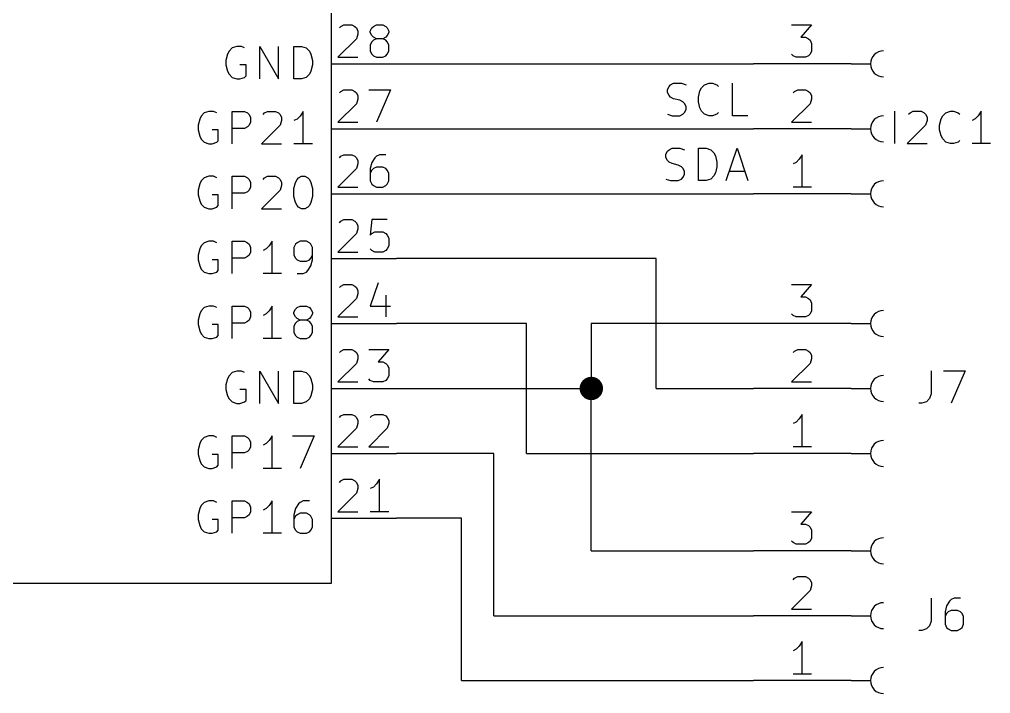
# Model space of a CAD drawing. Extents: x 4.17 to 7.23, y -4.62 to -2.02.
# Drawn here: x 5.719 to 7.215, y -4.57 to -3.532 of the extents above; entities that cross this region are included whole.
import ezdxf

# ---------------------------------------------------------------- set-up
doc = ezdxf.new("R2010")
doc.units = 0
doc.header["$MEASUREMENT"] = 0
doc.layers.add('BLACK', color=7, linetype='CONTINUOUS')

msp = doc.modelspace()

# ---------------------------------------------------------------- linework, layer by layer
at = {"layer": 'BLACK', "linetype": 'CONTINUOUS'}
for p, q in [((6.2, -4.4), (6.2, -2.25)), ((6.2119, -3.5446), (6.2143, -3.5423)), ((6.2143, -3.5423), (6.219, -3.5399)), ((6.219, -3.5399), (6.231, -3.5399)), ((6.231, -3.5399), (6.2357, -3.5423)), ((6.2357, -3.5423), (6.2381, -3.5446)), ((6.2381, -3.5446), (6.2405, -3.5494)), ((6.2595, -3.5494), (6.2619, -3.5446)), ((6.2619, -3.5446), (6.2643, -3.5423)), ((6.2643, -3.5423), (6.269, -3.5399)), ((6.269, -3.5399), (6.2786, -3.5399)), ((6.2786, -3.5399), (6.2833, -3.5423)), ((6.2833, -3.5423), (6.2857, -3.5446)), ((6.2857, -3.5446), (6.2881, -3.5494)), ((6.9083, -3.5399), (6.9393, -3.5399)), ((6.9393, -3.5399), (6.9226, -3.5589)), ((6.2405, -3.5542), (6.2381, -3.5613)), ((6.2405, -3.5494), (6.2405, -3.5542)), ((6.2595, -3.5518), (6.2595, -3.5494)), ((6.2619, -3.5565), (6.2595, -3.5518)), ((6.2643, -3.5589), (6.2619, -3.5565)), ((6.269, -3.5613), (6.2643, -3.5589)), ((6.2833, -3.5589), (6.2786, -3.5613)), ((6.2857, -3.5565), (6.2833, -3.5589)), ((6.2881, -3.5518), (6.2857, -3.5565)), ((6.2881, -3.5494), (6.2881, -3.5518)), ((6.9226, -3.5589), (6.9298, -3.5589)), ((6.9298, -3.5589), (6.9345, -3.5613)), ((6.0538, -3.5731), (6.0467, -3.5755)), ((6.0609, -3.5731), (6.0538, -3.5731)), ((6.0657, -3.5755), (6.0609, -3.5731)), ((6.0895, -3.6231), (6.0895, -3.5731)), ((6.0895, -3.5731), (6.1181, -3.6231)), ((6.1181, -3.6231), (6.1181, -3.5731)), ((6.1419, -3.6231), (6.1419, -3.5731)), ((6.1419, -3.5731), (6.1538, -3.5731)), ((6.1538, -3.5731), (6.1609, -3.5755)), ((6.2381, -3.5613), (6.2095, -3.5899)), ((6.2619, -3.5661), (6.2595, -3.5708)), ((6.2595, -3.5708), (6.2595, -3.5804)), ((6.2643, -3.5637), (6.2619, -3.5661)), ((6.269, -3.5613), (6.2643, -3.5637)), ((6.2786, -3.5613), (6.269, -3.5613)), ((6.2833, -3.5637), (6.2786, -3.5613)), ((6.2857, -3.5661), (6.2833, -3.5637)), ((6.2881, -3.5708), (6.2857, -3.5661)), ((6.2881, -3.5804), (6.2881, -3.5708)), ((6.9345, -3.5613), (6.9369, -3.5637)), ((6.9369, -3.5637), (6.9393, -3.5684)), ((6.9393, -3.5684), (6.9393, -3.5804)), ((6.0395, -3.585), (6.0371, -3.5946)), ((6.0419, -3.5803), (6.0395, -3.585)), ((6.0467, -3.5755), (6.0419, -3.5803)), ((6.1609, -3.5755), (6.1657, -3.5803)), ((6.1657, -3.5803), (6.1681, -3.585)), ((6.1681, -3.585), (6.1705, -3.5946)), ((6.2095, -3.5899), (6.2405, -3.5899)), ((6.2595, -3.5804), (6.2619, -3.5851)), ((6.2619, -3.5851), (6.2643, -3.5875)), ((6.2643, -3.5875), (6.269, -3.5899)), ((6.269, -3.5899), (6.2786, -3.5899)), ((6.2786, -3.5899), (6.2833, -3.5875)), ((6.2833, -3.5875), (6.2857, -3.5851)), ((6.2857, -3.5851), (6.2881, -3.5804)), ((6.9107, -3.5875), (6.9083, -3.5851)), ((6.9155, -3.5899), (6.9107, -3.5875)), ((6.9298, -3.5899), (6.9155, -3.5899)), ((6.9345, -3.5875), (6.9298, -3.5899)), ((6.9369, -3.5851), (6.9345, -3.5875)), ((6.9393, -3.5804), (6.9369, -3.5851)), ((6.0371, -3.5946), (6.0371, -3.6017)), ((6.0371, -3.6017), (6.0395, -3.6112)), ((6.0681, -3.6017), (6.0586, -3.6017)), ((6.0681, -3.6184), (6.0681, -3.6017)), ((6.1705, -3.6017), (6.1681, -3.6112)), ((6.1705, -3.5946), (6.1705, -3.6017)), ((6.2, -3.6), (6.3, -3.6)), ((6.3, -3.6), (6.85, -3.6)), ((7, -3.6), (6.85, -3.6)), ((7, -3.6), (7.03, -3.6)), ((6.0395, -3.6112), (6.0419, -3.616)), ((6.0419, -3.616), (6.0467, -3.6208)), ((6.0657, -3.6208), (6.0681, -3.6184)), ((6.1657, -3.616), (6.1609, -3.6208)), ((6.1681, -3.6112), (6.1657, -3.616)), ((6.0467, -3.6208), (6.0538, -3.6231)), ((6.0538, -3.6231), (6.0586, -3.6231)), ((6.0586, -3.6231), (6.0657, -3.6208)), ((6.1538, -3.6231), (6.1419, -3.6231)), ((6.1609, -3.6208), (6.1538, -3.6231)), ((6.7173, -3.6393), (6.7197, -3.6346)), ((6.7197, -3.6346), (6.7221, -3.6322)), ((6.7221, -3.6322), (6.7268, -3.6298)), ((6.7268, -3.6298), (6.7387, -3.6298)), ((6.7387, -3.6298), (6.7459, -3.6322)), ((6.7697, -3.6369), (6.7745, -3.6322)), ((6.7745, -3.6322), (6.7816, -3.6298)), ((6.7816, -3.6298), (6.7864, -3.6298)), ((6.7864, -3.6298), (6.7935, -3.6322)), ((6.7935, -3.6322), (6.7959, -3.6346)), ((6.8173, -3.6798), (6.8173, -3.6298)), ((6.2119, -3.6446), (6.2143, -3.6423)), ((6.2143, -3.6423), (6.219, -3.6399)), ((6.219, -3.6399), (6.231, -3.6399)), ((6.231, -3.6399), (6.2357, -3.6423)), ((6.2357, -3.6423), (6.2381, -3.6446)), ((6.2381, -3.6446), (6.2405, -3.6494)), ((6.2405, -3.6494), (6.2405, -3.6542)), ((6.2571, -3.6399), (6.2905, -3.6399)), ((6.2905, -3.6399), (6.269, -3.6899)), ((6.7173, -3.6441), (6.7173, -3.6393)), ((6.7197, -3.6488), (6.7173, -3.6441)), ((6.7221, -3.6512), (6.7197, -3.6488)), ((6.7649, -3.6512), (6.7673, -3.6417)), ((6.7673, -3.6417), (6.7697, -3.6369)), ((6.9107, -3.6446), (6.9131, -3.6423)), ((6.9131, -3.6423), (6.9179, -3.6399)), ((6.9179, -3.6399), (6.9298, -3.6399)), ((6.9298, -3.6399), (6.9345, -3.6423)), ((6.9345, -3.6423), (6.9369, -3.6446)), ((6.9369, -3.6446), (6.9393, -3.6494)), ((6.9393, -3.6494), (6.9393, -3.6542)), ((6.2381, -3.6613), (6.2095, -3.6899)), ((6.2405, -3.6542), (6.2381, -3.6613)), ((6.7268, -3.6536), (6.7221, -3.6512)), ((6.7364, -3.656), (6.7268, -3.6536)), ((6.7411, -3.6584), (6.7364, -3.656)), ((6.7435, -3.6608), (6.7411, -3.6584)), ((6.7459, -3.6655), (6.7435, -3.6608)), ((6.7649, -3.6584), (6.7649, -3.6512)), ((6.7673, -3.6679), (6.7649, -3.6584)), ((6.9369, -3.6613), (6.9083, -3.6899)), ((6.9393, -3.6542), (6.9369, -3.6613)), ((6.0038, -3.6755), (5.999, -3.6803)), ((6.011, -3.6731), (6.0038, -3.6755)), ((6.0181, -3.6731), (6.011, -3.6731)), ((6.0229, -3.6755), (6.0181, -3.6731)), ((6.0467, -3.7231), (6.0467, -3.6731)), ((6.0467, -3.6731), (6.0657, -3.6731)), ((6.0657, -3.6731), (6.0705, -3.6755)), ((6.0705, -3.6755), (6.0729, -3.6779)), ((6.0729, -3.6779), (6.0752, -3.6827)), ((6.0943, -3.6779), (6.0967, -3.6755)), ((6.0967, -3.6755), (6.1014, -3.6731)), ((6.1014, -3.6731), (6.1133, -3.6731)), ((6.1133, -3.6731), (6.1181, -3.6755)), ((6.1181, -3.6755), (6.1205, -3.6779)), ((6.1205, -3.6779), (6.1229, -3.6827)), ((6.1562, -3.6731), (6.1514, -3.6803)), ((6.1562, -3.7231), (6.1562, -3.6731)), ((6.7173, -3.6774), (6.7245, -3.6798)), ((6.7245, -3.6798), (6.7364, -3.6798)), ((6.7364, -3.6798), (6.7411, -3.6774)), ((6.7411, -3.6774), (6.7435, -3.675)), ((6.7435, -3.675), (6.7459, -3.6703)), ((6.7459, -3.6703), (6.7459, -3.6655)), ((6.7697, -3.6727), (6.7673, -3.6679)), ((6.7745, -3.6774), (6.7697, -3.6727)), ((6.7816, -3.6798), (6.7745, -3.6774)), ((6.7864, -3.6798), (6.7816, -3.6798)), ((6.7935, -3.6774), (6.7864, -3.6798)), ((6.7959, -3.675), (6.7935, -3.6774)), ((6.8411, -3.6798), (6.8173, -3.6798)), ((7.0674, -3.7228), (7.0674, -3.6728)), ((7.0888, -3.6776), (7.0912, -3.6752)), ((7.0912, -3.6752), (7.096, -3.6728)), ((7.096, -3.6728), (7.1079, -3.6728)), ((7.1079, -3.6728), (7.1126, -3.6752)), ((7.1126, -3.6752), (7.115, -3.6776)), ((7.115, -3.6776), (7.1174, -3.6823)), ((7.1388, -3.6847), (7.1412, -3.6799)), ((7.1412, -3.6799), (7.146, -3.6752)), ((7.146, -3.6752), (7.1531, -3.6728)), ((7.1531, -3.6728), (7.1579, -3.6728)), ((7.1579, -3.6728), (7.165, -3.6752)), ((7.165, -3.6752), (7.1674, -3.6776)), ((7.196, -3.6799), (7.1912, -3.6847)), ((7.2007, -3.6728), (7.196, -3.6799)), ((7.2007, -3.7228), (7.2007, -3.6728)), ((5.9967, -3.685), (5.9943, -3.6946)), ((5.9943, -3.6946), (5.9943, -3.7017)), ((5.999, -3.6803), (5.9967, -3.685)), ((6.0729, -3.6946), (6.0705, -3.6969)), ((6.0752, -3.6898), (6.0729, -3.6946)), ((6.0752, -3.6827), (6.0752, -3.6898)), ((6.1205, -3.6946), (6.0919, -3.7231)), ((6.1229, -3.6874), (6.1205, -3.6946)), ((6.1229, -3.6827), (6.1229, -3.6874)), ((6.1467, -3.685), (6.1419, -3.6874)), ((6.1514, -3.6803), (6.1467, -3.685)), ((6.2095, -3.6899), (6.2405, -3.6899)), ((6.9083, -3.6899), (6.9393, -3.6899)), ((7.115, -3.6942), (7.0864, -3.7228)), ((7.1174, -3.6871), (7.115, -3.6942)), ((7.1174, -3.6823), (7.1174, -3.6871)), ((7.1364, -3.6942), (7.1388, -3.6847)), ((7.1364, -3.7014), (7.1364, -3.6942)), ((7.1912, -3.6847), (7.1864, -3.6871)), ((5.9943, -3.7017), (5.9967, -3.7112)), ((6.0252, -3.7017), (6.0157, -3.7017)), ((6.0252, -3.7184), (6.0252, -3.7017)), ((6.0657, -3.6993), (6.0467, -3.6993)), ((6.0705, -3.6969), (6.0657, -3.6993)), ((6.2, -3.7), (6.3, -3.7)), ((6.3, -3.7), (6.85, -3.7)), ((7, -3.7), (6.85, -3.7)), ((7, -3.7), (7.03, -3.7)), ((7.1388, -3.7109), (7.1364, -3.7014)), ((5.9967, -3.7112), (5.999, -3.716)), ((5.999, -3.716), (6.0038, -3.7208)), ((6.0038, -3.7208), (6.011, -3.7231)), ((6.011, -3.7231), (6.0157, -3.7231)), ((6.0157, -3.7231), (6.0229, -3.7208)), ((6.0229, -3.7208), (6.0252, -3.7184)), ((6.0919, -3.7231), (6.1229, -3.7231)), ((6.1705, -3.7231), (6.1419, -3.7231)), ((7.0864, -3.7228), (7.1174, -3.7228)), ((7.1412, -3.7157), (7.1388, -3.7109)), ((7.146, -3.7204), (7.1412, -3.7157)), ((7.1531, -3.7228), (7.146, -3.7204)), ((7.1579, -3.7228), (7.1531, -3.7228)), ((7.165, -3.7204), (7.1579, -3.7228)), ((7.1674, -3.718), (7.165, -3.7204)), ((7.215, -3.7228), (7.1864, -3.7228)), ((6.2143, -3.7423), (6.219, -3.7399)), ((6.219, -3.7399), (6.231, -3.7399)), ((6.231, -3.7399), (6.2357, -3.7423)), ((6.2738, -3.7399), (6.269, -3.7423)), ((6.2833, -3.7399), (6.2738, -3.7399)), ((6.7149, -3.7393), (6.7173, -3.7346)), ((6.7149, -3.7441), (6.7149, -3.7393)), ((6.7173, -3.7346), (6.7197, -3.7322)), ((6.7197, -3.7322), (6.7245, -3.7298)), ((6.7245, -3.7298), (6.7364, -3.7298)), ((6.7364, -3.7298), (6.7435, -3.7322)), ((6.7649, -3.7798), (6.7649, -3.7298)), ((6.7649, -3.7298), (6.7768, -3.7298)), ((6.7768, -3.7298), (6.784, -3.7322)), ((6.784, -3.7322), (6.7887, -3.7369)), ((6.7887, -3.7369), (6.7911, -3.7417)), ((6.8078, -3.7798), (6.8245, -3.7298)), ((6.8245, -3.7298), (6.8411, -3.7798)), ((6.925, -3.7399), (6.9202, -3.747)), ((6.925, -3.7899), (6.925, -3.7399)), ((6.2119, -3.7446), (6.2143, -3.7423)), ((6.2357, -3.7423), (6.2381, -3.7446)), ((6.2381, -3.7446), (6.2405, -3.7494)), ((6.2405, -3.7542), (6.2381, -3.7613)), ((6.2405, -3.7494), (6.2405, -3.7542)), ((6.2619, -3.7518), (6.2595, -3.7613)), ((6.2667, -3.7446), (6.2619, -3.7518)), ((6.269, -3.7423), (6.2667, -3.7446)), ((6.7173, -3.7488), (6.7149, -3.7441)), ((6.7197, -3.7512), (6.7173, -3.7488)), ((6.7245, -3.7536), (6.7197, -3.7512)), ((6.734, -3.756), (6.7245, -3.7536)), ((6.7911, -3.7417), (6.7935, -3.7512)), ((6.7935, -3.7512), (6.7935, -3.7584)), ((6.9155, -3.7518), (6.9107, -3.7542)), ((6.9202, -3.747), (6.9155, -3.7518)), ((6.2381, -3.7613), (6.2095, -3.7899)), ((6.2595, -3.7613), (6.2595, -3.7804)), ((6.2619, -3.7637), (6.2595, -3.7684)), ((6.2643, -3.7613), (6.2619, -3.7637)), ((6.269, -3.7589), (6.2643, -3.7613)), ((6.2786, -3.7589), (6.269, -3.7589)), ((6.2833, -3.7613), (6.2786, -3.7589)), ((6.2857, -3.7637), (6.2833, -3.7613)), ((6.2881, -3.7684), (6.2857, -3.7637)), ((6.2881, -3.7804), (6.2881, -3.7684)), ((6.7387, -3.7584), (6.734, -3.756)), ((6.7411, -3.7608), (6.7387, -3.7584)), ((6.7435, -3.7655), (6.7411, -3.7608)), ((6.7435, -3.7703), (6.7435, -3.7655)), ((6.7911, -3.7679), (6.7887, -3.7727)), ((6.7935, -3.7584), (6.7911, -3.7679)), ((6.8126, -3.7655), (6.8364, -3.7655)), ((5.999, -3.7803), (5.9967, -3.785)), ((6.0038, -3.7755), (5.999, -3.7803)), ((6.011, -3.7731), (6.0038, -3.7755)), ((6.0181, -3.7731), (6.011, -3.7731)), ((6.0229, -3.7755), (6.0181, -3.7731)), ((6.0467, -3.8231), (6.0467, -3.7731)), ((6.0467, -3.7731), (6.0657, -3.7731)), ((6.0657, -3.7731), (6.0705, -3.7755)), ((6.0705, -3.7755), (6.0729, -3.7779)), ((6.0729, -3.7779), (6.0752, -3.7827)), ((6.0752, -3.7827), (6.0752, -3.7898)), ((6.0943, -3.7779), (6.0967, -3.7755)), ((6.0967, -3.7755), (6.1014, -3.7731)), ((6.1014, -3.7731), (6.1133, -3.7731)), ((6.1133, -3.7731), (6.1181, -3.7755)), ((6.1181, -3.7755), (6.1205, -3.7779)), ((6.1205, -3.7779), (6.1229, -3.7827)), ((6.1229, -3.7827), (6.1229, -3.7874)), ((6.1419, -3.7922), (6.1443, -3.7827)), ((6.1443, -3.7827), (6.1467, -3.7779)), ((6.1467, -3.7779), (6.149, -3.7755)), ((6.149, -3.7755), (6.1538, -3.7731)), ((6.1538, -3.7731), (6.1586, -3.7731)), ((6.1586, -3.7731), (6.1633, -3.7755)), ((6.1633, -3.7755), (6.1657, -3.7779)), ((6.1657, -3.7779), (6.1681, -3.7827)), ((6.1681, -3.7827), (6.1705, -3.7922)), ((6.2595, -3.7804), (6.2619, -3.7851)), ((6.2857, -3.7851), (6.2881, -3.7804)), ((6.7149, -3.7774), (6.7221, -3.7798)), ((6.7221, -3.7798), (6.734, -3.7798)), ((6.734, -3.7798), (6.7387, -3.7774)), ((6.7387, -3.7774), (6.7411, -3.775)), ((6.7411, -3.775), (6.7435, -3.7703)), ((6.7768, -3.7798), (6.7649, -3.7798)), ((6.784, -3.7774), (6.7768, -3.7798)), ((6.7887, -3.7727), (6.784, -3.7774)), ((5.9967, -3.785), (5.9943, -3.7946)), ((5.9943, -3.7946), (5.9943, -3.8017)), ((6.0657, -3.7993), (6.0467, -3.7993)), ((6.0705, -3.7969), (6.0657, -3.7993)), ((6.0729, -3.7946), (6.0705, -3.7969)), ((6.0752, -3.7898), (6.0729, -3.7946)), ((6.1205, -3.7946), (6.0919, -3.8231)), ((6.1229, -3.7874), (6.1205, -3.7946)), ((6.1419, -3.8041), (6.1419, -3.7922)), ((6.1705, -3.7922), (6.1705, -3.8041)), ((6.2095, -3.7899), (6.2405, -3.7899)), ((6.2619, -3.7851), (6.2643, -3.7875)), ((6.2643, -3.7875), (6.269, -3.7899)), ((6.269, -3.7899), (6.2786, -3.7899)), ((6.2786, -3.7899), (6.2833, -3.7875)), ((6.2833, -3.7875), (6.2857, -3.7851)), ((6.9393, -3.7899), (6.9107, -3.7899)), ((5.9943, -3.8017), (5.9967, -3.8112)), ((5.9967, -3.8112), (5.999, -3.816)), ((6.0252, -3.8017), (6.0157, -3.8017)), ((6.0252, -3.8184), (6.0252, -3.8017)), ((6.1443, -3.8136), (6.1419, -3.8041)), ((6.1467, -3.8184), (6.1443, -3.8136)), ((6.1681, -3.8136), (6.1657, -3.8184)), ((6.1705, -3.8041), (6.1681, -3.8136)), ((6.2, -3.8), (6.3, -3.8)), ((6.3, -3.8), (6.85, -3.8)), ((7, -3.8), (6.85, -3.8)), ((7, -3.8), (7.03, -3.8)), ((5.999, -3.816), (6.0038, -3.8208)), ((6.0038, -3.8208), (6.011, -3.8231)), ((6.011, -3.8231), (6.0157, -3.8231)), ((6.0157, -3.8231), (6.0229, -3.8208)), ((6.0229, -3.8208), (6.0252, -3.8184)), ((6.0919, -3.8231), (6.1229, -3.8231)), ((6.149, -3.8208), (6.1467, -3.8184)), ((6.1538, -3.8231), (6.149, -3.8208)), ((6.1586, -3.8231), (6.1538, -3.8231)), ((6.1633, -3.8208), (6.1586, -3.8231)), ((6.1657, -3.8184), (6.1633, -3.8208)), ((6.2119, -3.8446), (6.2143, -3.8423)), ((6.2143, -3.8423), (6.219, -3.8399)), ((6.219, -3.8399), (6.231, -3.8399)), ((6.231, -3.8399), (6.2357, -3.8423)), ((6.2357, -3.8423), (6.2381, -3.8446)), ((6.2619, -3.8399), (6.2595, -3.8637)), ((6.2857, -3.8399), (6.2619, -3.8399)), ((6.2381, -3.8446), (6.2405, -3.8494)), ((6.2405, -3.8542), (6.2381, -3.8613)), ((6.2405, -3.8494), (6.2405, -3.8542)), ((6.2619, -3.8613), (6.2667, -3.8589)), ((6.2667, -3.8589), (6.2786, -3.8589)), ((6.2786, -3.8589), (6.2833, -3.8613)), ((6.011, -3.8731), (6.0038, -3.8755)), ((6.0181, -3.8731), (6.011, -3.8731)), ((6.0229, -3.8755), (6.0181, -3.8731)), ((6.0467, -3.9231), (6.0467, -3.8731)), ((6.0467, -3.8731), (6.0657, -3.8731)), ((6.0657, -3.8731), (6.0705, -3.8755)), ((6.1086, -3.8731), (6.1038, -3.8803)), ((6.1086, -3.9231), (6.1086, -3.8731)), ((6.1514, -3.8731), (6.1467, -3.8755)), ((6.161, -3.8731), (6.1514, -3.8731)), ((6.1657, -3.8755), (6.161, -3.8731)), ((6.2381, -3.8613), (6.2095, -3.8899)), ((6.2595, -3.8637), (6.2619, -3.8613)), ((6.2833, -3.8613), (6.2857, -3.8637)), ((6.2857, -3.8637), (6.2881, -3.8684)), ((6.2881, -3.8684), (6.2881, -3.8804)), ((5.9967, -3.885), (5.9943, -3.8946)), ((5.999, -3.8803), (5.9967, -3.885)), ((6.0038, -3.8755), (5.999, -3.8803)), ((6.0705, -3.8755), (6.0729, -3.8779)), ((6.0729, -3.8779), (6.0752, -3.8827)), ((6.0752, -3.8827), (6.0752, -3.8898)), ((6.099, -3.885), (6.0943, -3.8874)), ((6.1038, -3.8803), (6.099, -3.885)), ((6.1443, -3.8779), (6.1419, -3.8827)), ((6.1419, -3.8827), (6.1419, -3.8946)), ((6.1467, -3.8755), (6.1443, -3.8779)), ((6.1681, -3.8779), (6.1657, -3.8755)), ((6.1705, -3.8827), (6.1681, -3.8779)), ((6.1705, -3.9017), (6.1705, -3.8827)), ((6.2619, -3.8875), (6.2595, -3.8851)), ((6.2667, -3.8899), (6.2619, -3.8875)), ((6.2833, -3.8875), (6.2786, -3.8899)), ((6.2857, -3.8851), (6.2833, -3.8875)), ((6.2881, -3.8804), (6.2857, -3.8851)), ((5.9943, -3.8946), (5.9943, -3.9017)), ((5.9943, -3.9017), (5.9967, -3.9112)), ((6.0252, -3.9017), (6.0157, -3.9017)), ((6.0252, -3.9184), (6.0252, -3.9017)), ((6.0657, -3.8993), (6.0467, -3.8993)), ((6.0705, -3.8969), (6.0657, -3.8993)), ((6.0729, -3.8946), (6.0705, -3.8969)), ((6.0752, -3.8898), (6.0729, -3.8946)), ((6.1419, -3.8946), (6.1443, -3.8993)), ((6.1443, -3.8993), (6.1467, -3.9017)), ((6.1467, -3.9017), (6.1514, -3.9041)), ((6.1514, -3.9041), (6.161, -3.9041)), ((6.161, -3.9041), (6.1657, -3.9017)), ((6.1657, -3.9017), (6.1681, -3.8993)), ((6.1681, -3.8993), (6.1705, -3.8946)), ((6.1681, -3.9112), (6.1705, -3.9017)), ((6.2, -3.9), (6.3, -3.9)), ((6.2095, -3.8899), (6.2405, -3.8899)), ((6.2786, -3.8899), (6.2667, -3.8899)), ((6.7, -3.9), (6.3, -3.9)), ((6.7, -4.1), (6.7, -3.9)), ((5.9967, -3.9112), (5.999, -3.916)), ((5.999, -3.916), (6.0038, -3.9208)), ((6.0229, -3.9208), (6.0252, -3.9184)), ((6.161, -3.9208), (6.1633, -3.9184)), ((6.1633, -3.9184), (6.1681, -3.9112)), ((6.0038, -3.9208), (6.011, -3.9231)), ((6.011, -3.9231), (6.0157, -3.9231)), ((6.0157, -3.9231), (6.0229, -3.9208)), ((6.1229, -3.9231), (6.0943, -3.9231)), ((6.1467, -3.9231), (6.1562, -3.9231)), ((6.1562, -3.9231), (6.161, -3.9208)), ((6.2119, -3.9446), (6.2143, -3.9423)), ((6.2143, -3.9423), (6.219, -3.9399)), ((6.219, -3.9399), (6.231, -3.9399)), ((6.231, -3.9399), (6.2357, -3.9423)), ((6.2357, -3.9423), (6.2381, -3.9446)), ((6.2381, -3.9446), (6.2405, -3.9494)), ((6.2714, -3.9375), (6.2595, -3.9732)), ((6.9083, -3.9399), (6.9393, -3.9399)), ((6.9393, -3.9399), (6.9226, -3.9589)), ((6.2381, -3.9613), (6.2095, -3.9899)), ((6.2405, -3.9542), (6.2381, -3.9613)), ((6.2405, -3.9494), (6.2405, -3.9542)), ((6.2833, -3.9565), (6.2833, -3.9899)), ((6.9226, -3.9589), (6.9298, -3.9589)), ((6.9298, -3.9589), (6.9345, -3.9613)), ((6.9345, -3.9613), (6.9369, -3.9637)), ((6.9369, -3.9637), (6.9393, -3.9684)), ((6.0038, -3.9755), (5.999, -3.9803)), ((6.011, -3.9731), (6.0038, -3.9755)), ((6.0181, -3.9731), (6.011, -3.9731)), ((6.0229, -3.9755), (6.0181, -3.9731)), ((6.0467, -4.0231), (6.0467, -3.9731)), ((6.0467, -3.9731), (6.0657, -3.9731)), ((6.0657, -3.9731), (6.0705, -3.9755)), ((6.0705, -3.9755), (6.0729, -3.9779)), ((6.0729, -3.9779), (6.0752, -3.9827)), ((6.1086, -3.9731), (6.1038, -3.9803)), ((6.1086, -4.0231), (6.1086, -3.9731)), ((6.1419, -3.9827), (6.1443, -3.9779)), ((6.1443, -3.9779), (6.1467, -3.9755)), ((6.1467, -3.9755), (6.1514, -3.9731)), ((6.1514, -3.9731), (6.161, -3.9731)), ((6.161, -3.9731), (6.1657, -3.9755)), ((6.1657, -3.9755), (6.1681, -3.9779)), ((6.1681, -3.9779), (6.1705, -3.9827)), ((6.2595, -3.9732), (6.2905, -3.9732)), ((6.9393, -3.9684), (6.9393, -3.9804)), ((5.9967, -3.985), (5.9943, -3.9946)), ((5.999, -3.9803), (5.9967, -3.985)), ((6.0752, -3.9898), (6.0729, -3.9946)), ((6.0752, -3.9827), (6.0752, -3.9898)), ((6.099, -3.985), (6.0943, -3.9874)), ((6.1038, -3.9803), (6.099, -3.985)), ((6.1419, -3.985), (6.1419, -3.9827)), ((6.1443, -3.9898), (6.1419, -3.985)), ((6.1467, -3.9922), (6.1443, -3.9898)), ((6.1514, -3.9946), (6.1467, -3.9922)), ((6.1657, -3.9922), (6.161, -3.9946)), ((6.1681, -3.9898), (6.1657, -3.9922)), ((6.1705, -3.985), (6.1681, -3.9898)), ((6.1705, -3.9827), (6.1705, -3.985)), ((6.2095, -3.9899), (6.2405, -3.9899)), ((6.9107, -3.9875), (6.9083, -3.9851)), ((6.9155, -3.9899), (6.9107, -3.9875)), ((6.9298, -3.9899), (6.9155, -3.9899)), ((6.9345, -3.9875), (6.9298, -3.9899)), ((6.9369, -3.9851), (6.9345, -3.9875)), ((6.9393, -3.9804), (6.9369, -3.9851)), ((5.9943, -3.9946), (5.9943, -4.0017)), ((5.9943, -4.0017), (5.9967, -4.0112)), ((6.0252, -4.0017), (6.0157, -4.0017)), ((6.0252, -4.0184), (6.0252, -4.0017)), ((6.0657, -3.9993), (6.0467, -3.9993)), ((6.0705, -3.9969), (6.0657, -3.9993)), ((6.0729, -3.9946), (6.0705, -3.9969)), ((6.1443, -3.9993), (6.1419, -4.0041)), ((6.1419, -4.0041), (6.1419, -4.0136)), ((6.1467, -3.9969), (6.1443, -3.9993)), ((6.1514, -3.9946), (6.1467, -3.9969)), ((6.161, -3.9946), (6.1514, -3.9946)), ((6.1657, -3.9969), (6.161, -3.9946)), ((6.1681, -3.9993), (6.1657, -3.9969)), ((6.1705, -4.0041), (6.1681, -3.9993)), ((6.1705, -4.0136), (6.1705, -4.0041)), ((6.2, -4), (6.3, -4)), ((6.5, -4), (6.3, -4)), ((6.5, -4.2), (6.5, -4)), ((6.6, -4), (6.6, -4.1)), ((6.85, -4), (6.6, -4)), ((7, -4), (6.85, -4)), ((7, -4), (7.03, -4)), ((5.9967, -4.0112), (5.999, -4.016)), ((5.999, -4.016), (6.0038, -4.0208)), ((6.0038, -4.0208), (6.011, -4.0231)), ((6.011, -4.0231), (6.0157, -4.0231)), ((6.0157, -4.0231), (6.0229, -4.0208)), ((6.0229, -4.0208), (6.0252, -4.0184)), ((6.1229, -4.0231), (6.0943, -4.0231)), ((6.1419, -4.0136), (6.1443, -4.0184)), ((6.1443, -4.0184), (6.1467, -4.0208)), ((6.1467, -4.0208), (6.1514, -4.0231)), ((6.1514, -4.0231), (6.161, -4.0231)), ((6.161, -4.0231), (6.1657, -4.0208)), ((6.1657, -4.0208), (6.1681, -4.0184)), ((6.1681, -4.0184), (6.1705, -4.0136)), ((6.2119, -4.0446), (6.2143, -4.0423)), ((6.2143, -4.0423), (6.219, -4.0399)), ((6.219, -4.0399), (6.231, -4.0399)), ((6.231, -4.0399), (6.2357, -4.0423)), ((6.2357, -4.0423), (6.2381, -4.0446)), ((6.2381, -4.0446), (6.2405, -4.0494)), ((6.2405, -4.0494), (6.2405, -4.0542)), ((6.2571, -4.0399), (6.2881, -4.0399)), ((6.2881, -4.0399), (6.2714, -4.0589)), ((6.9107, -4.0446), (6.9131, -4.0423)), ((6.9131, -4.0423), (6.9179, -4.0399)), ((6.9179, -4.0399), (6.9298, -4.0399)), ((6.9298, -4.0399), (6.9345, -4.0423)), ((6.9345, -4.0423), (6.9369, -4.0446)), ((6.9369, -4.0446), (6.9393, -4.0494)), ((6.9393, -4.0494), (6.9393, -4.0542)), ((6.2381, -4.0613), (6.2095, -4.0899)), ((6.2405, -4.0542), (6.2381, -4.0613)), ((6.2714, -4.0589), (6.2786, -4.0589)), ((6.2786, -4.0589), (6.2833, -4.0613)), ((6.2833, -4.0613), (6.2857, -4.0637)), ((6.2857, -4.0637), (6.2881, -4.0684)), ((6.2881, -4.0684), (6.2881, -4.0804)), ((6.9369, -4.0613), (6.9083, -4.0899)), ((6.9393, -4.0542), (6.9369, -4.0613)), ((6.0419, -4.0803), (6.0395, -4.085)), ((6.0467, -4.0755), (6.0419, -4.0803)), ((6.0538, -4.0731), (6.0467, -4.0755)), ((6.0609, -4.0731), (6.0538, -4.0731)), ((6.0657, -4.0755), (6.0609, -4.0731)), ((6.0895, -4.1231), (6.0895, -4.0731)), ((6.0895, -4.0731), (6.1181, -4.1231)), ((6.1181, -4.1231), (6.1181, -4.0731)), ((6.1419, -4.1231), (6.1419, -4.0731)), ((6.1419, -4.0731), (6.1538, -4.0731)), ((6.1538, -4.0731), (6.1609, -4.0755)), ((6.1609, -4.0755), (6.1657, -4.0803)), ((6.1657, -4.0803), (6.1681, -4.085)), ((6.2881, -4.0804), (6.2857, -4.0851)), ((7.1233, -4.0728), (7.1233, -4.1085)), ((7.1424, -4.0728), (7.1757, -4.0728)), ((7.1757, -4.0728), (7.1543, -4.1228)), ((6.0395, -4.085), (6.0371, -4.0946)), ((6.0371, -4.0946), (6.0371, -4.1017)), ((6.1681, -4.085), (6.1705, -4.0946)), ((6.1705, -4.0946), (6.1705, -4.1017)), ((6.2095, -4.0899), (6.2405, -4.0899)), ((6.2595, -4.0875), (6.2571, -4.0851)), ((6.2643, -4.0899), (6.2595, -4.0875)), ((6.2786, -4.0899), (6.2643, -4.0899)), ((6.2833, -4.0875), (6.2786, -4.0899)), ((6.2857, -4.0851), (6.2833, -4.0875)), ((6.9083, -4.0899), (6.9393, -4.0899)), ((6.0371, -4.1017), (6.0395, -4.1112)), ((6.0395, -4.1112), (6.0419, -4.116)), ((6.0681, -4.1017), (6.0586, -4.1017)), ((6.0681, -4.1184), (6.0681, -4.1017)), ((6.1681, -4.1112), (6.1657, -4.116)), ((6.1705, -4.1017), (6.1681, -4.1112)), ((6.2, -4.1), (6.3, -4.1)), ((6.3, -4.1), (6.6, -4.1)), ((6.6, -4.35), (6.6, -4.1)), ((6.7, -4.1), (6.85, -4.1)), ((7, -4.1), (6.85, -4.1)), ((7, -4.1), (7.03, -4.1)), ((7.1233, -4.1085), (7.121, -4.1157)), ((6.0419, -4.116), (6.0467, -4.1208)), ((6.0467, -4.1208), (6.0538, -4.1231)), ((6.0538, -4.1231), (6.0586, -4.1231)), ((6.0586, -4.1231), (6.0657, -4.1208)), ((6.0657, -4.1208), (6.0681, -4.1184)), ((6.1538, -4.1231), (6.1419, -4.1231)), ((6.1609, -4.1208), (6.1538, -4.1231)), ((6.1657, -4.116), (6.1609, -4.1208)), ((7.109, -4.1228), (7.1043, -4.1228)), ((7.1162, -4.1204), (7.109, -4.1228)), ((7.121, -4.1157), (7.1162, -4.1204)), ((6.2119, -4.1446), (6.2143, -4.1423)), ((6.2143, -4.1423), (6.219, -4.1399)), ((6.219, -4.1399), (6.231, -4.1399)), ((6.231, -4.1399), (6.2357, -4.1423)), ((6.2357, -4.1423), (6.2381, -4.1446)), ((6.2595, -4.1446), (6.2619, -4.1423)), ((6.2619, -4.1423), (6.2667, -4.1399)), ((6.2667, -4.1399), (6.2786, -4.1399)), ((6.2786, -4.1399), (6.2833, -4.1423)), ((6.2833, -4.1423), (6.2857, -4.1446)), ((6.925, -4.1399), (6.9202, -4.147)), ((6.925, -4.1899), (6.925, -4.1399)), ((6.2381, -4.1446), (6.2405, -4.1494)), ((6.2405, -4.1542), (6.2381, -4.1613)), ((6.2405, -4.1494), (6.2405, -4.1542)), ((6.2857, -4.1446), (6.2881, -4.1494)), ((6.2881, -4.1542), (6.2857, -4.1613)), ((6.2881, -4.1494), (6.2881, -4.1542)), ((6.9155, -4.1518), (6.9107, -4.1542)), ((6.9202, -4.147), (6.9155, -4.1518)), ((6.011, -4.1731), (6.0038, -4.1755)), ((6.0181, -4.1731), (6.011, -4.1731)), ((6.0229, -4.1755), (6.0181, -4.1731)), ((6.0467, -4.2231), (6.0467, -4.1731)), ((6.0467, -4.1731), (6.0657, -4.1731)), ((6.0657, -4.1731), (6.0705, -4.1755)), ((6.1086, -4.1731), (6.1038, -4.1803)), ((6.1086, -4.2231), (6.1086, -4.1731)), ((6.1395, -4.1731), (6.1729, -4.1731)), ((6.1729, -4.1731), (6.1514, -4.2231)), ((6.2381, -4.1613), (6.2095, -4.1899)), ((6.2857, -4.1613), (6.2571, -4.1899)), ((5.9967, -4.185), (5.9943, -4.1946)), ((5.999, -4.1803), (5.9967, -4.185)), ((6.0038, -4.1755), (5.999, -4.1803)), ((6.0705, -4.1755), (6.0729, -4.1779)), ((6.0729, -4.1779), (6.0752, -4.1827)), ((6.0752, -4.1827), (6.0752, -4.1898)), ((6.099, -4.185), (6.0943, -4.1874)), ((6.1038, -4.1803), (6.099, -4.185)), ((5.9943, -4.1946), (5.9943, -4.2017)), ((5.9943, -4.2017), (5.9967, -4.2112)), ((6.0252, -4.2017), (6.0157, -4.2017)), ((6.0252, -4.2184), (6.0252, -4.2017)), ((6.0657, -4.1993), (6.0467, -4.1993)), ((6.0705, -4.1969), (6.0657, -4.1993)), ((6.0729, -4.1946), (6.0705, -4.1969)), ((6.0752, -4.1898), (6.0729, -4.1946)), ((6.2, -4.2), (6.3, -4.2)), ((6.2095, -4.1899), (6.2405, -4.1899)), ((6.2571, -4.1899), (6.2881, -4.1899)), ((6.45, -4.2), (6.3, -4.2)), ((6.45, -4.45), (6.45, -4.2)), ((6.5, -4.2), (6.85, -4.2)), ((7, -4.2), (6.85, -4.2)), ((6.9393, -4.1899), (6.9107, -4.1899)), ((7, -4.2), (7.03, -4.2)), ((5.9967, -4.2112), (5.999, -4.216)), ((5.999, -4.216), (6.0038, -4.2208)), ((6.0229, -4.2208), (6.0252, -4.2184)), ((6.0038, -4.2208), (6.011, -4.2231)), ((6.011, -4.2231), (6.0157, -4.2231)), ((6.0157, -4.2231), (6.0229, -4.2208)), ((6.1229, -4.2231), (6.0943, -4.2231)), ((6.2119, -4.2446), (6.2143, -4.2423)), ((6.2143, -4.2423), (6.219, -4.2399)), ((6.219, -4.2399), (6.231, -4.2399)), ((6.231, -4.2399), (6.2357, -4.2423)), ((6.2357, -4.2423), (6.2381, -4.2446)), ((6.2381, -4.2446), (6.2405, -4.2494)), ((6.269, -4.247), (6.2643, -4.2518)), ((6.2738, -4.2399), (6.269, -4.247)), ((6.2738, -4.2899), (6.2738, -4.2399)), ((6.2381, -4.2613), (6.2095, -4.2899)), ((6.2405, -4.2542), (6.2381, -4.2613)), ((6.2405, -4.2494), (6.2405, -4.2542)), ((6.2643, -4.2518), (6.2595, -4.2542)), ((6.0038, -4.2755), (5.999, -4.2803)), ((6.011, -4.2731), (6.0038, -4.2755)), ((6.0181, -4.2731), (6.011, -4.2731)), ((6.0229, -4.2755), (6.0181, -4.2731)), ((6.0467, -4.3231), (6.0467, -4.2731)), ((6.0467, -4.2731), (6.0657, -4.2731)), ((6.0657, -4.2731), (6.0705, -4.2755)), ((6.0705, -4.2755), (6.0729, -4.2779)), ((6.0729, -4.2779), (6.0752, -4.2827)), ((6.1086, -4.2731), (6.1038, -4.2803)), ((6.1086, -4.3231), (6.1086, -4.2731)), ((6.149, -4.2779), (6.1443, -4.285)), ((6.1514, -4.2755), (6.149, -4.2779)), ((6.1562, -4.2731), (6.1514, -4.2755)), ((6.1657, -4.2731), (6.1562, -4.2731)), ((5.9967, -4.285), (5.9943, -4.2946)), ((5.999, -4.2803), (5.9967, -4.285)), ((6.0752, -4.2898), (6.0729, -4.2946)), ((6.0752, -4.2827), (6.0752, -4.2898)), ((6.099, -4.285), (6.0943, -4.2874)), ((6.1038, -4.2803), (6.099, -4.285)), ((6.1443, -4.285), (6.1419, -4.2946)), ((6.1514, -4.2922), (6.1467, -4.2946)), ((6.161, -4.2922), (6.1514, -4.2922)), ((6.1657, -4.2946), (6.161, -4.2922)), ((6.2095, -4.2899), (6.2405, -4.2899)), ((6.2881, -4.2899), (6.2595, -4.2899)), ((6.9083, -4.2899), (6.9393, -4.2899)), ((6.9393, -4.2899), (6.9226, -4.3089)), ((5.9943, -4.2946), (5.9943, -4.3017)), ((5.9943, -4.3017), (5.9967, -4.3112)), ((6.0252, -4.3017), (6.0157, -4.3017)), ((6.0252, -4.3184), (6.0252, -4.3017)), ((6.0657, -4.2993), (6.0467, -4.2993)), ((6.0705, -4.2969), (6.0657, -4.2993)), ((6.0729, -4.2946), (6.0705, -4.2969)), ((6.1419, -4.2946), (6.1419, -4.3136)), ((6.1443, -4.2969), (6.1419, -4.3017)), ((6.1467, -4.2946), (6.1443, -4.2969)), ((6.1681, -4.2969), (6.1657, -4.2946)), ((6.1705, -4.3017), (6.1681, -4.2969)), ((6.1705, -4.3136), (6.1705, -4.3017)), ((6.2, -4.3), (6.3, -4.3)), ((6.4, -4.3), (6.3, -4.3)), ((6.4, -4.55), (6.4, -4.3)), ((5.9967, -4.3112), (5.999, -4.316)), ((5.999, -4.316), (6.0038, -4.3208)), ((6.0038, -4.3208), (6.011, -4.3231)), ((6.011, -4.3231), (6.0157, -4.3231)), ((6.0157, -4.3231), (6.0229, -4.3208)), ((6.0229, -4.3208), (6.0252, -4.3184)), ((6.1229, -4.3231), (6.0943, -4.3231)), ((6.1419, -4.3136), (6.1443, -4.3184)), ((6.1443, -4.3184), (6.1467, -4.3208)), ((6.1467, -4.3208), (6.1514, -4.3231)), ((6.1514, -4.3231), (6.161, -4.3231)), ((6.161, -4.3231), (6.1657, -4.3208)), ((6.1657, -4.3208), (6.1681, -4.3184)), ((6.1681, -4.3184), (6.1705, -4.3136)), ((6.9226, -4.3089), (6.9298, -4.3089)), ((6.9298, -4.3089), (6.9345, -4.3113)), ((6.9345, -4.3113), (6.9369, -4.3137)), ((6.9369, -4.3137), (6.9393, -4.3184)), ((6.9393, -4.3184), (6.9393, -4.3304)), ((6.9107, -4.3375), (6.9083, -4.3351)), ((6.9155, -4.3399), (6.9107, -4.3375)), ((6.9345, -4.3375), (6.9298, -4.3399)), ((6.9369, -4.3351), (6.9345, -4.3375)), ((6.9393, -4.3304), (6.9369, -4.3351)), ((6.6, -4.35), (6.85, -4.35)), ((7, -4.35), (6.85, -4.35)), ((6.9298, -4.3399), (6.9155, -4.3399)), ((7, -4.35), (7.03, -4.35)), ((6.9107, -4.3946), (6.9131, -4.3923)), ((6.9131, -4.3923), (6.9179, -4.3899)), ((6.9179, -4.3899), (6.9298, -4.3899)), ((6.9298, -4.3899), (6.9345, -4.3923)), ((6.9345, -4.3923), (6.9369, -4.3946)), ((6.9369, -4.3946), (6.9393, -4.3994)), ((5.4, -4.4), (6.2, -4.4)), ((6.9369, -4.4113), (6.9083, -4.4399)), ((6.9393, -4.4042), (6.9369, -4.4113)), ((6.9393, -4.3994), (6.9393, -4.4042)), ((7.1233, -4.4228), (7.1233, -4.4585)), ((7.1519, -4.4276), (7.1471, -4.4347)), ((7.1543, -4.4252), (7.1519, -4.4276)), ((7.159, -4.4228), (7.1543, -4.4252)), ((7.1686, -4.4228), (7.159, -4.4228)), ((6.9083, -4.4399), (6.9393, -4.4399)), ((7.1471, -4.4347), (7.1448, -4.4442)), ((7.1543, -4.4418), (7.1495, -4.4442)), ((7.1638, -4.4418), (7.1543, -4.4418)), ((7.1686, -4.4442), (7.1638, -4.4418)), ((6.45, -4.45), (6.85, -4.45)), ((7, -4.45), (6.85, -4.45)), ((7, -4.45), (7.03, -4.45)), ((7.1448, -4.4442), (7.1448, -4.4633)), ((7.1471, -4.4466), (7.1448, -4.4514)), ((7.1495, -4.4442), (7.1471, -4.4466)), ((7.171, -4.4466), (7.1686, -4.4442)), ((7.1733, -4.4514), (7.171, -4.4466)), ((7.1733, -4.4633), (7.1733, -4.4514)), ((7.109, -4.4728), (7.1043, -4.4728)), ((7.1162, -4.4704), (7.109, -4.4728)), ((7.121, -4.4657), (7.1162, -4.4704)), ((7.1233, -4.4585), (7.121, -4.4657)), ((7.1448, -4.4633), (7.1471, -4.468)), ((7.1471, -4.468), (7.1495, -4.4704)), ((7.1495, -4.4704), (7.1543, -4.4728)), ((7.1543, -4.4728), (7.1638, -4.4728)), ((7.1638, -4.4728), (7.1686, -4.4704)), ((7.1686, -4.4704), (7.171, -4.468)), ((7.171, -4.468), (7.1733, -4.4633)), ((6.9155, -4.5018), (6.9107, -4.5042)), ((6.9202, -4.497), (6.9155, -4.5018)), ((6.925, -4.4899), (6.9202, -4.497)), ((6.925, -4.5399), (6.925, -4.4899)), ((6.9393, -4.5399), (6.9107, -4.5399)), ((6.4, -4.55), (6.85, -4.55)), ((7, -4.55), (6.85, -4.55)), ((7, -4.55), (7.03, -4.55))]:
    msp.add_line(p, q, dxfattribs=at)
at = {"layer": 'BLACK', "const_width": 0.018}
msp.add_lwpolyline([(6.591, -4.1, 1), (6.609, -4.1, 1)], format="xyb", close=True, dxfattribs=at)
at = {"layer": 'BLACK'}
for centre in [(7.05, -3.6), (7.05, -3.7), (7.05, -3.8), (7.05, -4), (7.05, -4.1), (7.05, -4.2), (7.05, -4.35), (7.05, -4.45), (7.05, -4.55)]:
    msp.add_arc(centre, 0.02, -270, -90, dxfattribs=at)

doc.saveas('drawing.dxf')
